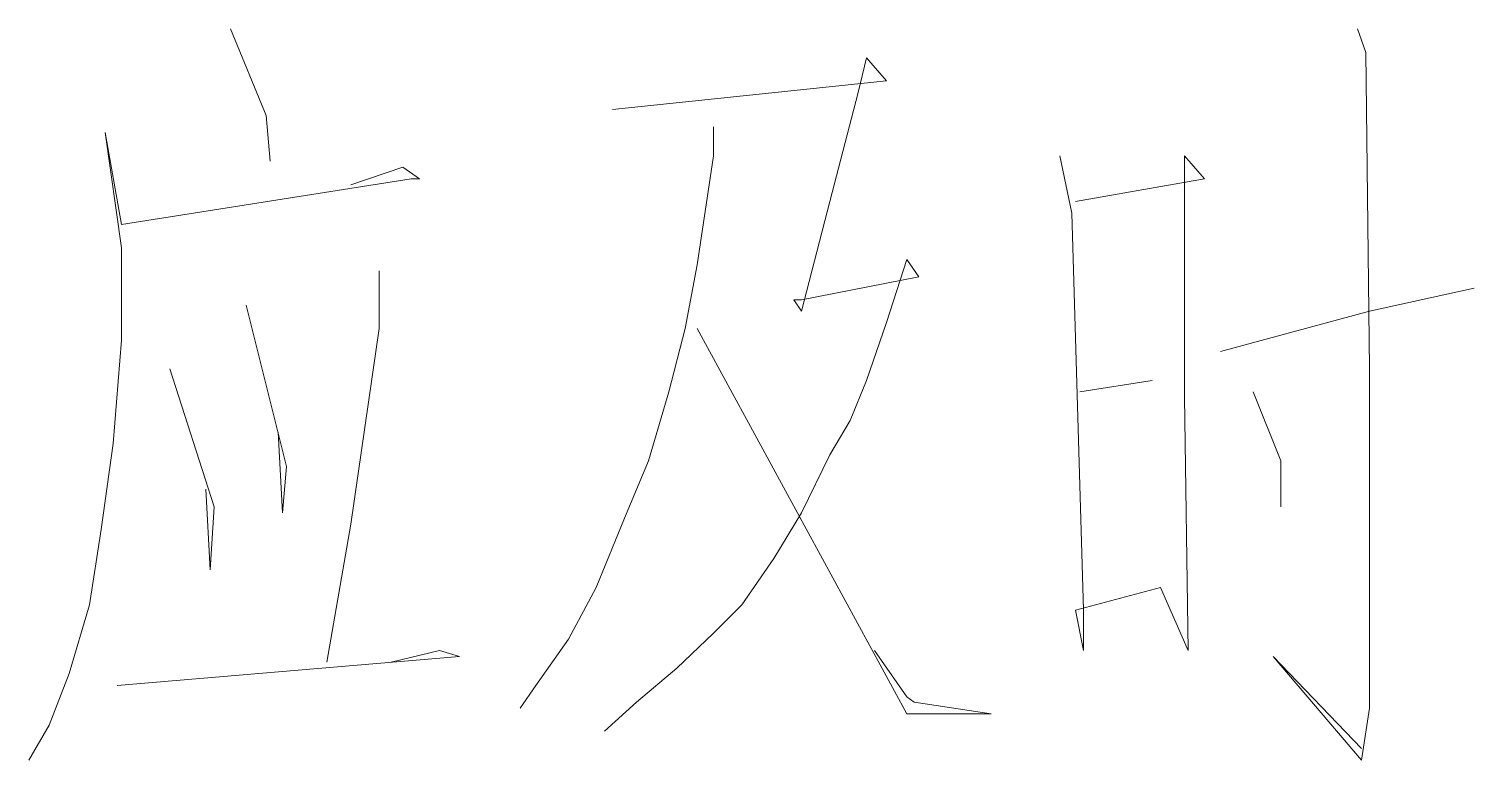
# Model space of a CAD drawing. Header units: millimetres. Extents: x 0 to 586, y 0 to 414.
# Drawn here: x 521.25 to 530.61, y 78.16 to 82.89 of the extents above; entities that cross this region are included whole.
import ezdxf

# ---------------------------------------------------------------- set-up
doc = ezdxf.new("R2010")
doc.units = ezdxf.units.MM

msp = doc.modelspace()

# ---------------------------------------------------------------- linework, layer by layer
at = {"color": 0, "lineweight": 0}
for points in [[(522.555611, 82.892194), (522.788444, 82.331278), (522.813139, 82.034944)], [(529.858111, 82.892194), (529.911028, 82.7405), (529.935722, 80.690861), (529.935722, 79.424389), (529.935722, 78.493056), (529.882806, 78.157917), (529.311306, 78.828194), (529.882806, 78.232)], [(525.032111, 82.370083), (526.806583, 82.557056), (526.676056, 82.705222), (526.623139, 82.479444), (526.439694, 81.773889), (526.25625, 81.064806), (526.206861, 81.138889), (526.25625, 81.138889), (527.014722, 81.287056), (526.937111, 81.399944), (526.806583, 80.990722), (526.676056, 80.616778), (526.570222, 80.355722), (526.439694, 80.133472), (526.25625, 79.759528), (526.076333, 79.463194), (525.868194, 79.163333), (525.68475, 78.979889), (525.448389, 78.754111), (525.187333, 78.531861), (524.979194, 78.344889)], [(523.33525, 81.88325), (523.673917, 81.996139), (523.77975, 81.922056), (523.726833, 81.922056), (521.850056, 81.625722), (521.744222, 82.221917), (521.850056, 81.474028), (521.850056, 80.877833), (521.797139, 80.207556), (521.719528, 79.650167), (521.641917, 79.163333), (521.511389, 78.718833), (521.380861, 78.383694), (521.250333, 78.157917)], [(525.68475, 82.257194), (525.68475, 82.070222), (525.578917, 81.364667), (525.501306, 80.951917), (525.395472, 80.542694), (525.264944, 80.094667), (525.109722, 79.72425), (524.926278, 79.276222), (524.746361, 78.941083), (524.534694, 78.641222), (524.432389, 78.493056)], [(527.928417, 82.070222), (528.006028, 81.699806), (528.083639, 79.128056), (528.083639, 78.867), (528.030722, 79.128056), (528.581056, 79.276222), (528.760972, 78.867), (528.736278, 80.507417), (528.736278, 82.070222), (528.866806, 81.922056), (528.030722, 81.773889)], [(523.518694, 81.325861), (523.518694, 80.951917), (523.33525, 79.685444), (523.180028, 78.792917)], [(528.969111, 80.80375), (529.935722, 81.064806), (530.613056, 81.212972)], [(522.657917, 81.103611), (522.918972, 80.059389), (522.894278, 79.759528), (522.866056, 80.281639)], [(525.578917, 80.951917), (526.937111, 78.457778), (527.483917, 78.457778), (526.9865, 78.531861), (526.937111, 78.567139), (526.728972, 78.867)], [(522.164028, 80.690861), (522.449778, 79.798333), (522.425083, 79.389111), (522.396861, 79.911222)], [(528.058944, 80.542694), (528.528139, 80.616778)], [(529.180778, 80.542694), (529.360694, 80.094667), (529.360694, 79.798333)], [(521.821833, 78.641222), (524.040806, 78.828194), (523.910278, 78.867), (523.596306, 78.792917)]]:
    msp.add_lwpolyline(points, dxfattribs=at)

doc.saveas('drawing.dxf')
